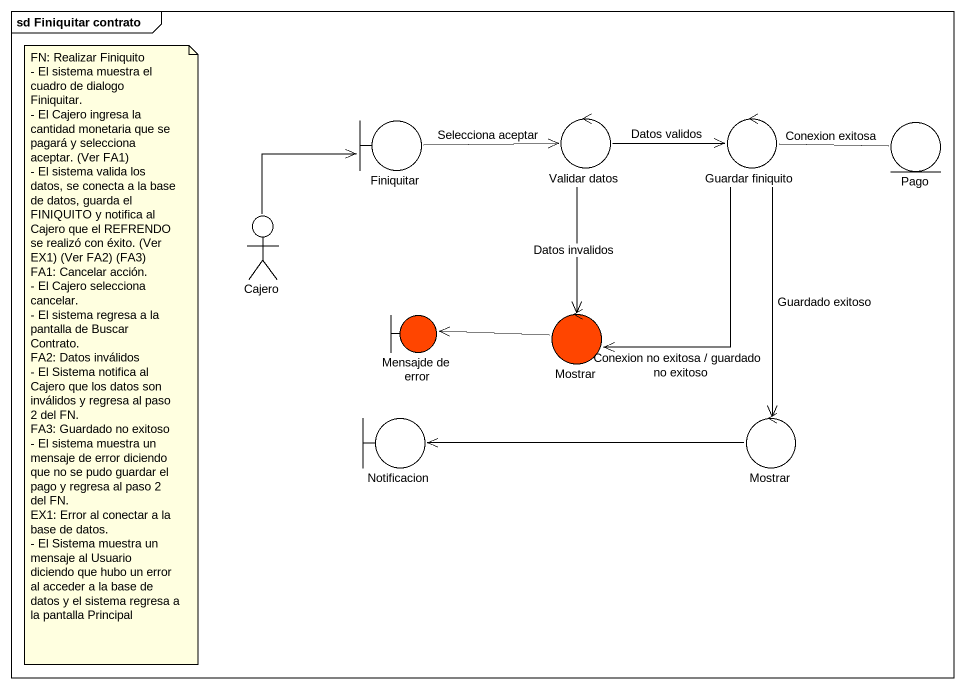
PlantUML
@startuml
mainframe sd Finiquitar contrato
boundary Finiquitar
control "Validar datos" as Validar_datos
control "Guardar finiquito" as Guardar_finiquito
entity Pago
actor Cajero
boundary "Mensajde de error" as Mensajde_de_error #FF4500
control Mostrar #FF4500
boundary Notificacion
control "Mostrar" as Mostrar_2
Finiquitar -right-> Validar_datos : Selecciona aceptar
Validar_datos -right-> Guardar_finiquito : Datos validos
Validar_datos --> Mostrar : Datos invalidos
Guardar_finiquito -right- Pago : Conexion exitosa
Guardar_finiquito --> Mostrar : Conexion no exitosa / guardado no exitoso
Guardar_finiquito --> Mostrar_2 : Guardado exitoso
Cajero -up-> Finiquitar
Mostrar -left-> Mensajde_de_error
Mostrar_2 -left-> Notificacion
note as N1
  FN: Realizar Finiquito
  - El sistema muestra el cuadro de dialogo Finiquitar.
  - El Cajero ingresa la cantidad monetaria que se pagará y selecciona aceptar. (Ver FA1)
  - El sistema valida los datos, se conecta a la base de datos, guarda el FINIQUITO y notifica al Cajero que el REFRENDO se realizó con éxito. (Ver EX1) (Ver FA2) (FA3)
  FA1: Cancelar acción.
  - El Cajero selecciona cancelar.
  - El sistema regresa a la pantalla de Buscar Contrato.
  FA2: Datos inválidos
  - El Sistema notifica al Cajero que los datos son inválidos y regresa al paso 2 del FN.
  FA3: Guardado no exitoso
  - El sistema muestra un mensaje de error diciendo que no se pudo guardar el pago y regresa al paso 2 del FN.
  EX1: Error al conectar a la base de datos.
  - El Sistema muestra un mensaje al Usuario diciendo que hubo un error al acceder a la base de datos y el sistema regresa a la pantalla Principal
end note
@enduml
